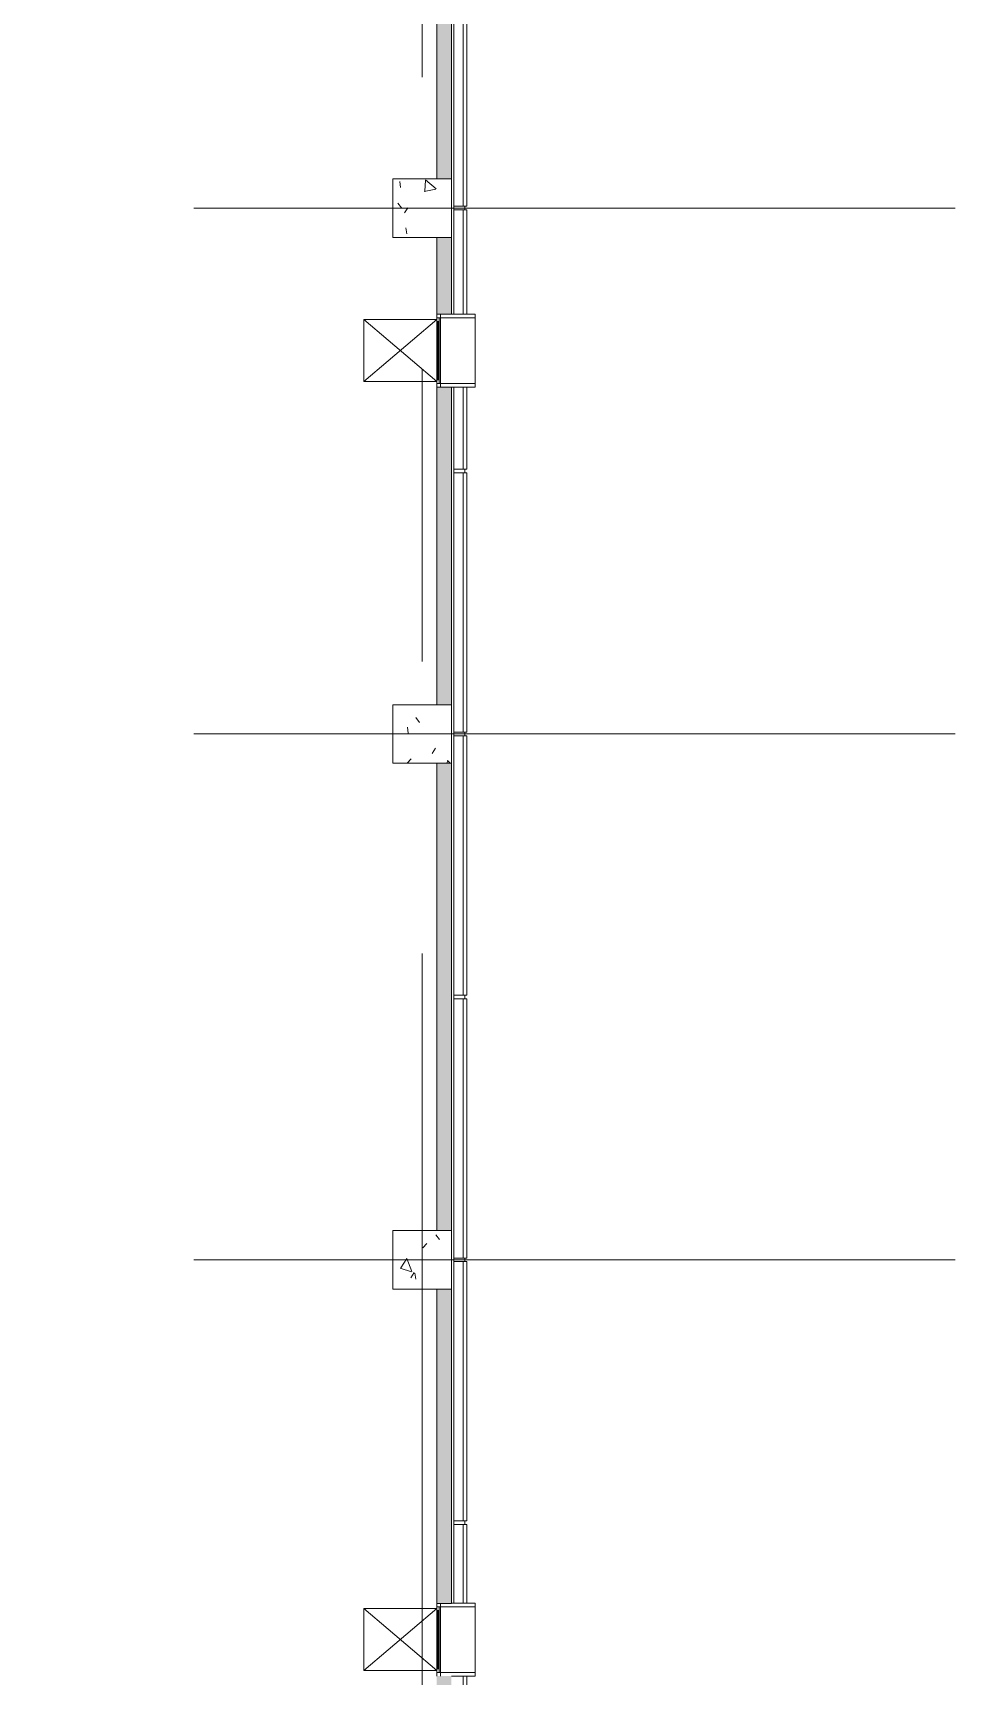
# Model space of a CAD drawing. Extents: x -14231 to 343475, y -171733 to 30720.
# Drawn here: x 205353 to 217979, y -106543 to -84043 of the extents above; entities that cross this region are included whole.
import ezdxf

# ---------------------------------------------------------------- set-up
doc = ezdxf.new("R2010")
doc.units = 0
doc.header["$LTSCALE"] = 8
for name, pattern in [('Access Line', [382.3, 250, -132.3]), ('Centre', [7937.5, 1587.5, -1190.625, 3968.75, -1190.625]), ('IDA - Grid Line', [3500, 2000, -500, 500, -500])]:
    doc.linetypes.add(name, pattern=pattern)
for name, color, linetype, lineweight in [('A-_ANOTGRID_E', 7, 'CONTINUOUS', 9), ('A-_CLAD----_E', 7, 'CONTINUOUS', 9), ('A-_CLAD----_E1', 7, 'CONTINUOUS', 9), ('A-_WALL----_E', 7, 'CONTINUOUS', 9), ('A-_WALL----_H', 7, 'CONTINUOUS', 9), ('A-_WIND----_E', 7, 'CONTINUOUS', 9), ('A-COLN----_E', 7, 'CONTINUOUS', 9), ('A-COLN----_E1', 7, 'CONTINUOUS', 9)]:
    doc.layers.add(name, color=color, linetype=linetype, lineweight=lineweight)

# ---------------------------------------------------------------- blocks, each defined once
blk = doc.blocks.new('IDA - Rectangle Column - 800W X 800D-V8-PH1 LEVEL 3 - PROBE')
at = {"layer": 'A-COLN----_E1', "true_color": 0xaaaaaa}
h = blk.add_hatch(dxfattribs=at)
h.set_pattern_fill('FP_10', color=253, style=0, pattern_type=2)
h.set_pattern_definition([(320, (-325556.1, 910257.2), (-159.3907, -1821.8403), [190.5, -2095.5]), (265, (-325556.1, 910257.2), (1910.5674, 352.428), [152.4, -1676.4]), (10.451, (-325569.4, 910105.4), (1751.166, -1469.4262), [161.9, -1780.901]), (316.184, (-325048.1, 910257.2), (-420.428, -2710.791), [285.75, -3143.25]), (6.636, (-325083.2, 910031.3), (2474.276, -2374.0256), [242.85, -2671.351]), (261.184, (-325048, 910257.2), (2474.2525, -2374.05), [228.6, -2514.6]), (291, (-325175.1, 910003.2), (-1022.6516, -1516.1442), [190.5, -2095.5]), (236, (-325175.1, 910003.2), (1841.8805, -618.021), [152.4, -1676.4]), (341.451, (-325260.3, 909876.8), (819.2124, -2134.1713), [161.9, -1780.901]), (307.5, (-325556.1, 910257.2), (845.5504, -30.88603), [83.82, -1572.26, 83.82, -3300.73]), (307.5, (-325556.1, 910257.2), (845.5504, -30.88603), [-1739.9, -1617.98, 83.82, -1598.93]), (277.5, (-325556.1, 910257.2), (1001.80575, -668.1966), [83.82, -886.46, 83.82, -2175.51]), (277.5, (-325556.1, 910257.2), (1001.80575, -668.1966), [-1054.1, -1534.16, 83.82, -557.53]), (237.5, (-325556.1, 910823.6), (-57.2896, -1355.90933), [83.82, -551.18, 83.82, -4526.28]), (237.5, (-325556.1, 910823.6), (-57.2896, -1355.90933), [-718.82, -1897.38, 83.82, -2545.08]), (227.5, (-325556.1, 911077.6), (254.2664, -1481.2932), [83.82, -741.68, 83.82, -3098.8]), (227.5, (-325556.1, 911077.6), (254.2664, -1481.2932), [-909.32, -1231.9, 83.82, -1783.08])])
h.paths.add_polyline_path([(-400, -400), (400, -400), (400, 400), (-400, 400)])
at = {"layer": 'A-COLN----_E', "color": 253, "true_color": 0xaaaaaa}
for p, q in [((400, 400), (-400, 400)), ((-400, 400), (-400, -400)), ((400, -400), (400, 400)), ((-400, -400), (400, -400))]:
    blk.add_line(p, q, dxfattribs=at)
blk = doc.blocks.new('IDA - Rectangle Column - 800W X 800D-V9-PH1 LEVEL 3 - PROBE')
at = {"layer": 'A-COLN----_E1', "true_color": 0xaaaaaa}
h = blk.add_hatch(dxfattribs=at)
h.set_pattern_fill('FP_11', color=253, style=0, pattern_type=2)
h.set_pattern_definition([(320, (-325556.1, 903057.2), (-159.3907, -1821.8403), [190.5, -2095.5]), (265, (-325556.1, 903057.2), (1910.5674, 352.428), [152.4, -1676.4]), (10.451, (-325569.4, 902905.4), (1751.166, -1469.4262), [161.9, -1780.901]), (316.184, (-325048.1, 903057.2), (-420.428, -2710.791), [285.75, -3143.25]), (6.636, (-325083.2, 902831.3), (2474.276, -2374.0256), [242.85, -2671.351]), (261.184, (-325048, 903057.2), (2474.2525, -2374.05), [228.6, -2514.6]), (291, (-325175.1, 902803.2), (-1022.6516, -1516.1442), [190.5, -2095.5]), (236, (-325175.1, 902803.2), (1841.8805, -618.021), [152.4, -1676.4]), (341.451, (-325260.3, 902676.8), (819.2124, -2134.1713), [161.9, -1780.901]), (307.5, (-325556.1, 903057.2), (845.5504, -30.88603), [83.82, -1572.26, 83.82, -3300.73]), (307.5, (-325556.1, 903057.2), (845.5504, -30.88603), [-1739.9, -1617.98, 83.82, -1598.93]), (277.5, (-325556.1, 903057.2), (1001.80575, -668.1966), [83.82, -886.46, 83.82, -2175.51]), (277.5, (-325556.1, 903057.2), (1001.80575, -668.1966), [-1054.1, -1534.16, 83.82, -557.53]), (237.5, (-325556.1, 903623.6), (-57.2896, -1355.90933), [83.82, -551.18, 83.82, -4526.28]), (237.5, (-325556.1, 903623.6), (-57.2896, -1355.90933), [-718.82, -1897.38, 83.82, -2545.08]), (227.5, (-325556.1, 903877.6), (254.2664, -1481.2932), [83.82, -741.68, 83.82, -3098.8]), (227.5, (-325556.1, 903877.6), (254.2664, -1481.2932), [-909.32, -1231.9, 83.82, -1783.08])])
h.paths.add_polyline_path([(-400, -400), (400, -400), (400, 400), (-400, 400)])
at = {"layer": 'A-COLN----_E', "color": 253, "true_color": 0xaaaaaa}
for p, q in [((400, 400), (-400, 400)), ((-400, 400), (-400, -400)), ((400, -400), (400, 400)), ((-400, -400), (400, -400))]:
    blk.add_line(p, q, dxfattribs=at)
blk = doc.blocks.new('IDA - Rectangle Column - 800W X 800D-V10-PH1 LEVEL 3 - PROBE')
at = {"layer": 'A-COLN----_E1', "true_color": 0xaaaaaa}
h = blk.add_hatch(dxfattribs=at)
h.set_pattern_fill('FP_12', color=253, style=0, pattern_type=2)
h.set_pattern_definition([(320, (-325556.1, 895857.2), (-159.3907, -1821.8403), [190.5, -2095.5]), (265, (-325556.1, 895857.2), (1910.5674, 352.428), [152.4, -1676.4]), (10.451, (-325569.4, 895705.4), (1751.166, -1469.4262), [161.9, -1780.901]), (316.184, (-325048.1, 895857.2), (-420.428, -2710.791), [285.75, -3143.25]), (6.636, (-325083.2, 895631.3), (2474.276, -2374.0256), [242.85, -2671.351]), (261.184, (-325048, 895857.2), (2474.2525, -2374.05), [228.6, -2514.6]), (291, (-325175.1, 895603.2), (-1022.6516, -1516.1442), [190.5, -2095.5]), (236, (-325175.1, 895603.2), (1841.8805, -618.021), [152.4, -1676.4]), (341.451, (-325260.3, 895476.8), (819.2124, -2134.1713), [161.9, -1780.901]), (307.5, (-325556.1, 895857.2), (845.5504, -30.88603), [83.82, -1572.26, 83.82, -3300.73]), (307.5, (-325556.1, 895857.2), (845.5504, -30.88603), [-1739.9, -1617.98, 83.82, -1598.93]), (277.5, (-325556.1, 895857.2), (1001.80575, -668.1966), [83.82, -886.46, 83.82, -2175.51]), (277.5, (-325556.1, 895857.2), (1001.80575, -668.1966), [-1054.1, -1534.16, 83.82, -557.53]), (237.5, (-325556.1, 896423.6), (-57.2896, -1355.90933), [83.82, -551.18, 83.82, -4526.28]), (237.5, (-325556.1, 896423.6), (-57.2896, -1355.90933), [-718.82, -1897.38, 83.82, -2545.08]), (227.5, (-325556.1, 896677.6), (254.2664, -1481.2932), [83.82, -741.68, 83.82, -3098.8]), (227.5, (-325556.1, 896677.6), (254.2664, -1481.2932), [-909.32, -1231.9, 83.82, -1783.08])])
h.paths.add_polyline_path([(-400, 400), (-400, -400), (400, -400), (400, 400)])
at = {"layer": 'A-COLN----_E', "color": 253, "true_color": 0xaaaaaa}
for p, q in [((400, 400), (-400, 400)), ((-400, 400), (-400, -400)), ((400, -400), (400, 400)), ((-400, -400), (400, -400))]:
    blk.add_line(p, q, dxfattribs=at)
blk = doc.blocks.new('Aluminium Window - 1000L X 1000H - FAP-02 - 2HR-9887457-PH1 LEVEL 3 - PROBE')
at = {"layer": 'A-_WIND----_E', "color": 253, "true_color": 0xaaaaaa}
for p, q in [((-495, 425), (-495, 310)), ((-445, 425), (-495, 425)), ((-495, 260), (-495, 100)), ((-445, -50), (-445, 425)), ((455, 425), (-445, 425)), ((505, 425), (455, 425)), ((455, 425), (455, -50)), ((505, 310), (505, 425)), ((505, 100), (505, 260)), ((-445, -50), (-492, -50)), ((-492, -50), (-445, -50)), ((-492, -100), (-445, -100)), ((-445, -65), (-445, -50)), ((455, -50), (-445, -50)), ((-445, -50), (455, -50)), ((-445, -65), (-445, -100)), ((-395, -65), (-445, -65)), ((-445, -100), (-395, -100)), ((405, -65), (-395, -65)), ((-395, -100), (-395, -65)), ((405, -79), (-395, -79)), ((-395, -79), (-395, -87)), ((-395, -87), (405, -87)), ((-395, -100), (405, -100)), ((455, -65), (405, -65)), ((405, -65), (405, -100)), ((405, -87), (405, -79)), ((405, -100), (455, -100)), ((505, -50), (455, -50)), ((455, -50), (455, -65)), ((455, -50), (505, -50)), ((455, -100), (455, -65)), ((455, -100), (505, -100))]:
    blk.add_line(p, q, dxfattribs=at)
at = {"layer": 'A-_WIND----_E', "color": 253, "linetype": 'Centre', "true_color": 0xaaaaaa}
for p, q in [((-495, 425), (505, 425)), ((-74, 425), (-390, 425))]:
    blk.add_line(p, q, dxfattribs=at)
at = {"layer": 'A-_WIND----_E', "color": 253, "linetype": 'Access Line', "true_color": 0xaaaaaa}
for p, q in [((-420, -1100), (-420, -100)), ((-420, -100), (430, -1100)), ((-420, -1100), (430, -100)), ((430, -1100), (430, -100)), ((-420, -1100), (430, -1100))]:
    blk.add_line(p, q, dxfattribs=at)
blk = doc.blocks.new('System Panel - AlumPanelClad-White-10085939-PH1 LEVEL 3 - PROBE')
at = {"layer": 'A-_CLAD----_E', "color": 253, "true_color": 0xaaaaaa}
for p, q in [((-300, 25), (-1775, 25)), ((-1775, 25), (-1775, -25)), ((-300, -25), (-300, 25)), ((1775, 25), (700, 25)), ((700, 25), (700, -25)), ((1775, -25), (1775, 25)), ((-1775, -25), (-300, -25)), ((700, -25), (1775, -25))]:
    blk.add_line(p, q, dxfattribs=at)
blk = doc.blocks.new('Rectangular Mullion - groove center-10085879-PH1 LEVEL 3 - PROBE')
at = {"layer": 'A-_CLAD----_E1', "color": 253, "true_color": 0xaaaaaa}
blk.add_line((913882, 325991), (914957, 325991), dxfattribs=at)
blk = doc.blocks.new('System Panel - AlumPanelClad-White-10007495-PH1 LEVEL 3 - PROBE')
at = {"layer": 'A-_CLAD----_E', "color": 253, "true_color": 0xaaaaaa}
for p, q in [((1775, 25), (-1775, 25)), ((-1775, 25), (-1775, -25)), ((1775, -25), (1775, 25)), ((-1775, -25), (1775, -25))]:
    blk.add_line(p, q, dxfattribs=at)
blk = doc.blocks.new('Rectangular Mullion - groove center-10007492-PH1 LEVEL 3 - PROBE')
at = {"layer": 'A-_CLAD----_E1', "color": 253, "true_color": 0xaaaaaa}
blk.add_line((931882, 325991), (935432, 325991), dxfattribs=at)
blk = doc.blocks.new('Rectangular Mullion - groove center-9997094-PH1 LEVEL 3 - PROBE')
at = {"layer": 'A-_CLAD----_E1', "color": 253, "true_color": 0xaaaaaa}
for p, q in [((-25, -150), (-25, 0)), ((-25, 0), (25, 0)), ((25, 0), (25, -150)), ((25, -150), (-25, -150))]:
    blk.add_line(p, q, dxfattribs=at)
blk = doc.blocks.new('System Panel - AlumPanelClad-White-10085941-PH1 LEVEL 3 - PROBE')
at = {"layer": 'A-_CLAD----_E', "color": 253, "true_color": 0xaaaaaa}
for p, q in [((-650, 25), (-1775, 25)), ((-1775, 25), (-1775, -25)), ((-650, -25), (-650, 25)), ((1775, 25), (350, 25)), ((350, 25), (350, -25)), ((1775, -25), (1775, 25)), ((-1775, -25), (-650, -25)), ((350, -25), (1775, -25))]:
    blk.add_line(p, q, dxfattribs=at)
blk = doc.blocks.new('Rectangular Mullion - groove center-10085880-PH1 LEVEL 3 - PROBE')
at = {"layer": 'A-_CLAD----_E1', "color": 253, "true_color": 0xaaaaaa}
blk.add_line((895882, 325991), (897307, 325991), dxfattribs=at)
blk = doc.blocks.new('Rectangular Mullion - groove center-10085934-PH1 LEVEL 3 - PROBE')
at = {"layer": 'A-_CLAD----_E1', "color": 253, "true_color": 0xaaaaaa}
blk.add_line((898307, 325991), (899432, 325991), dxfattribs=at)

msp = doc.modelspace()

# ---------------------------------------------------------------- hatches: boundary and pattern name
at = {"layer": 'A-_WALL----_H', "true_color": 0xd4d4d4}
h = msp.add_hatch(dxfattribs=at)
h.set_pattern_fill('FP_1', color=254, angle=-90, style=0, pattern_type=2)
h.set_pattern_definition([(270, (-114873.83, 809413.83), (508, -2032), [83.82, -1440.18, 83.82, -1440.18, -8128]), (270, (-114873.83, 809413.83), (508, -2032), [-3048, 83.82, -2964.18, 83.82, -1440.18, -3556]), (270, (-114873.83, 809413.83), (508, -2032), [-7620, 83.82, -932.18, 83.82, -2456.18]), (30, (-114619.83, 808651.83), (1505.76362, 1455.9409), [83.82, -1440.18, 83.82, -1440.18, -8128]), (30, (-114619.83, 808651.83), (1505.76362, 1455.9409), [-3048, 83.82, -2964.18, 83.82, -1440.18, -3556]), (30, (-114619.83, 808651.83), (1505.76362, 1455.9409), [-7620, 83.82, -932.18, 83.82, -2456.18]), (150, (-113603.83, 808397.83), (-2013.76362, 576.0591), [83.82, -1440.18, 83.82, -1440.18, -8128]), (150, (-113603.83, 808397.83), (-2013.76362, 576.0591), [-3048, 83.82, -2964.18, 83.82, -1440.18, -3556]), (150, (-113603.83, 808397.83), (-2013.76362, 576.0591), [-7620, 83.82, -932.18, 83.82, -2456.18])])
h.paths.add_polyline_path([(210882.289, -128593.3464), (210882.289, -129243.3464), (211082.289, -129243.3464), (211082.289, -128593.3464), (210982.289, -128593.3464)])
h.paths.add_polyline_path([(210882.289, -127596.7272), (211082.289, -127596.7272), (211082.289, -122843.3464), (210882.289, -122843.3464), (210882.289, -127264.4089)])
h.paths.add_polyline_path([(210882.289, -130043.3464), (210882.289, -133743.3464), (211082.289, -133743.3464), (211082.289, -130043.3464), (211056.2021, -130043.3464)])
h.paths.add_polyline_path([(210882.289, -122043.3464), (211082.289, -122043.3464), (211082.289, -115643.3464), (210882.289, -115643.3464)])
h.paths.add_polyline_path([(210882.289, -106543.3464), (210882.289, -107643.3464), (211082.289, -107643.3464), (211082.289, -106543.3464), (210982.289, -106543.3464)])
h.paths.add_polyline_path([(210882.289, -109227.8675), (210882.289, -114843.3464), (211082.289, -114843.3464), (211082.289, -108443.3464), (210882.289, -108443.3464)])
h.paths.add_polyline_path([(210882.289, -105546.7272), (211082.289, -105546.7272), (211082.289, -101243.3464), (210882.289, -101243.3464), (210882.289, -104718.7322)])
h.paths.add_polyline_path([(210882.289, -100443.3464), (211082.289, -100443.3464), (211082.289, -94043.3464), (210882.289, -94043.3464), (210882.289, -100209.5968)])
h.paths.add_polyline_path([(210882.289, -93243.3464), (211082.289, -93243.3464), (211082.289, -88893.3464), (210882.289, -88893.3464), (210882.289, -91191.3261)])
h.paths.add_polyline_path([(210882.289, -87896.7272), (211082.289, -87896.7272), (211082.289, -86843.3464), (210882.289, -86843.3464)])
h.paths.add_polyline_path([(210882.289, -86043.3464), (211082.289, -86043.3464), (211082.289, -79643.3464), (210882.289, -79643.3464), (210882.289, -82173.0554)])
h.paths.add_polyline_path([(210882.289, -78843.3464), (211082.289, -78843.3464), (211082.289, -72443.3464), (210882.289, -72443.3464), (210882.289, -73154.7847)])
h.paths.add_polyline_path([(210882.289, -71643.3464), (211082.289, -71643.3464), (211082.289, -69443.3469), (210882.289, -69443.3469)])
h.paths.add_polyline_path([(210882.289, -65243.3464), (210882.289, -68446.7276), (211082.289, -68446.7276), (211082.289, -65243.3464), (210897.8394, -65243.3464)])
h.paths.add_polyline_path([(210882.289, -64136.514), (210882.289, -64443.3464), (211082.289, -64443.3464), (211082.289, -58043.3464), (210882.289, -58043.3464)])
h.paths.add_polyline_path([(210882.289, -57243.3464), (211082.289, -57243.3464), (211082.289, -50843.3464), (210882.289, -50843.3464), (210882.289, -55118.2433)])
h.paths.add_polyline_path([(210882.289, -42743.3464), (210882.289, -46850.1079), (211082.289, -46850.1079), (211082.289, -42743.3464), (211056.7938, -42743.3464)])
h.paths.add_polyline_path([(210882.289, -37743.3464), (210882.289, -41943.3464), (211082.289, -41943.3464), (211082.289, -37743.3464), (210895.055, -37743.3464)])
h.paths.add_polyline_path([(210882.289, -50043.3464), (211082.289, -50043.3464), (211082.289, -47846.7272), (210882.289, -47846.7272)])

# ---------------------------------------------------------------- linework, layer by layer
at = {"layer": 'A-_ANOTGRID_E', "color": 254, "linetype": 'IDA - Grid Line', "true_color": 0xd4d4d4}
for p, q in [((210682.2899, -12650.3661), (210682.2899, -169732.6721)), ((179558.4541, -86443.3464), (217979.1948, -86443.3464)), ((179558.4541, -93643.3464), (217979.1948, -93643.3464)), ((179558.4541, -100843.3464), (217979.1948, -100843.3464))]:
    msp.add_line(p, q, dxfattribs=at)
at = {"layer": 'A-_WALL----_E', "color": 253, "true_color": 0xaaaaaa}
for p, q in [((210882.289, -79643.3464), (210882.289, -86043.3464)), ((211082.289, -86043.3464), (211082.289, -79643.3464)), ((210882.289, -86843.3464), (210882.289, -87896.7272)), ((211082.289, -87896.7272), (211082.289, -86843.3464)), ((210882.289, -87896.7272), (211082.289, -87896.7272)), ((211082.289, -88893.3464), (210882.289, -88893.3464)), ((210882.289, -88893.3464), (210882.289, -93243.3464)), ((211082.289, -93243.3464), (211082.289, -88893.3464)), ((210882.289, -94043.3464), (210882.289, -100443.3464)), ((211082.289, -100443.3464), (211082.289, -94043.3464)), ((210882.289, -101243.3464), (210882.289, -105546.7272)), ((211082.289, -105546.7272), (211082.289, -101243.3464)), ((210882.289, -105546.7272), (211082.289, -105546.7272))]:
    msp.add_line(p, q, dxfattribs=at)

# ---------------------------------------------------------------- block references
at = {"layer": 'A-_CLAD----_E', "color": 253, "lineweight": 9, "true_color": 0xaaaaaa, "rotation": 89.99999999999999}
for name, p in [('System Panel - AlumPanelClad-White-10007495-PH1 LEVEL 3 - PROBE', (211267.2786, -84643.3464)), ('System Panel - AlumPanelClad-White-10085941-PH1 LEVEL 3 - PROBE', (211267.2786, -88243.3464)), ('System Panel - AlumPanelClad-White-10007495-PH1 LEVEL 3 - PROBE', (211267.2786, -91843.3464)), ('System Panel - AlumPanelClad-White-10007495-PH1 LEVEL 3 - PROBE', (211267.2786, -95443.3464)), ('System Panel - AlumPanelClad-White-10007495-PH1 LEVEL 3 - PROBE', (211267.2786, -99043.3464)), ('System Panel - AlumPanelClad-White-10007495-PH1 LEVEL 3 - PROBE', (211267.2786, -102643.3464)), ('System Panel - AlumPanelClad-White-10085939-PH1 LEVEL 3 - PROBE', (211267.2786, -106243.3464))]:
    msp.add_blockref(name, p, dxfattribs=at)
at = {"layer": 'A-_CLAD----_E1', "color": 253, "lineweight": 9, "true_color": 0xaaaaaa, "rotation": 270}
for name, p in [('Rectangular Mullion - groove center-10007492-PH1 LEVEL 3 - PROBE', (-114873.8284, 849013.8288)), ('Rectangular Mullion - groove center-10085880-PH1 LEVEL 3 - PROBE', (-114873.8284, 809413.8288)), ('Rectangular Mullion - groove center-10085934-PH1 LEVEL 3 - PROBE', (-114873.8284, 809413.8288)), ('Rectangular Mullion - groove center-10007492-PH1 LEVEL 3 - PROBE', (-114873.8284, 841813.8288)), ('Rectangular Mullion - groove center-10007492-PH1 LEVEL 3 - PROBE', (-114873.8284, 838213.8288)), ('Rectangular Mullion - groove center-10007492-PH1 LEVEL 3 - PROBE', (-114873.8284, 834613.8288)), ('Rectangular Mullion - groove center-10007492-PH1 LEVEL 3 - PROBE', (-114873.8284, 831013.8288)), ('Rectangular Mullion - groove center-10085879-PH1 LEVEL 3 - PROBE', (-114873.8284, 809413.8288))]:
    msp.add_blockref(name, p, dxfattribs=at)
at = {"layer": 'A-_CLAD----_E1', "color": 253, "lineweight": 9, "true_color": 0xaaaaaa, "extrusion": (0, 0, -1), "rotation": 90.00000000000001}
for p in [(-211267.2786, -86443.3464), (-211267.2786, -90043.3464), (-211267.2786, -93643.3464), (-211267.2786, -97243.3464), (-211267.2786, -100843.3464), (-211267.2786, -104443.3464)]:
    msp.add_blockref('Rectangular Mullion - groove center-9997094-PH1 LEVEL 3 - PROBE', p, dxfattribs=at)
at = {"layer": 'A-_WIND----_E', "color": 253, "lineweight": 9, "true_color": 0xaaaaaa, "rotation": 270}
for p in [(210982.289, -88388.3464), (210982.289, -106038.3464)]:
    msp.add_blockref('Aluminium Window - 1000L X 1000H - FAP-02 - 2HR-9887457-PH1 LEVEL 3 - PROBE', p, dxfattribs=at)
at = {"layer": 'A-COLN----_E1', "color": 253, "lineweight": 9, "true_color": 0xaaaaaa}
for name, p in [('IDA - Rectangle Column - 800W X 800D-V10-PH1 LEVEL 3 - PROBE', (210682.2899, -86443.3464)), ('IDA - Rectangle Column - 800W X 800D-V9-PH1 LEVEL 3 - PROBE', (210682.2899, -93643.3464)), ('IDA - Rectangle Column - 800W X 800D-V8-PH1 LEVEL 3 - PROBE', (210682.2899, -100843.3464))]:
    msp.add_blockref(name, p, dxfattribs=at)

doc.saveas('drawing.dxf')
